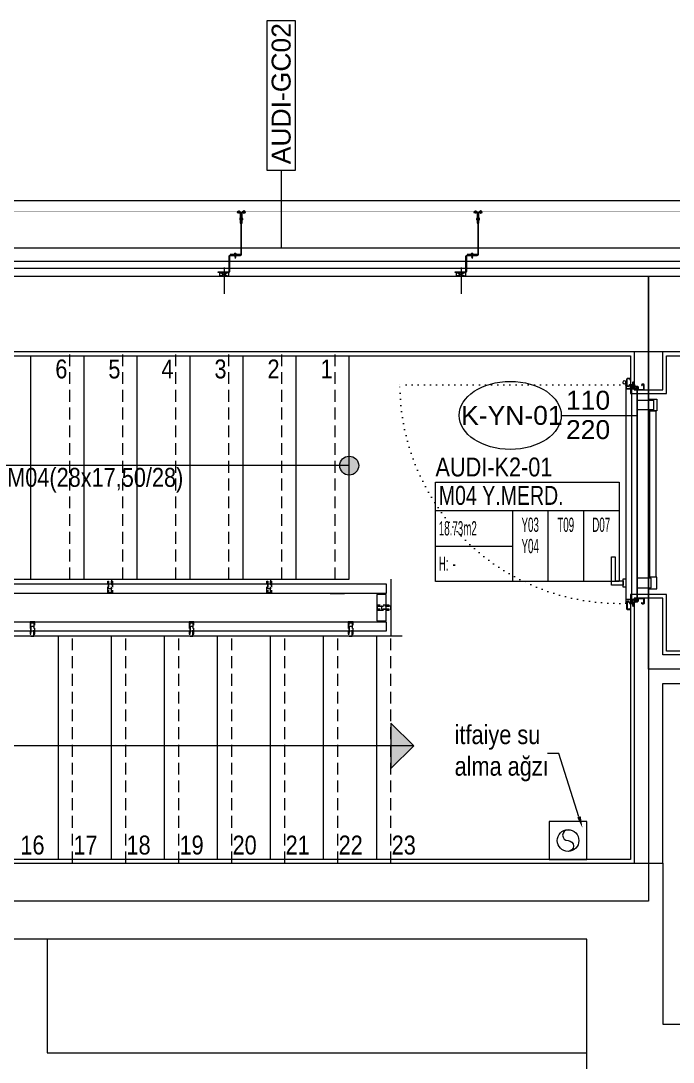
# Model space of a CAD drawing. Extents: x -2050 to 29725, y -1777 to 6820.
# Drawn here: x 13309 to 13653, y 2410 to 2960 of the extents above; entities that cross this region are included whole.
import ezdxf
from ezdxf import colors
from ezdxf.entities.mleader import LeaderData, LeaderLine
from ezdxf.enums import TextEntityAlignment as Align
from ezdxf.math import Vec2, Vec3

# ---------------------------------------------------------------- set-up
doc = ezdxf.new("R2010")
doc.units = 0
doc.header["$LTSCALE"] = 25
doc.header["$MEASUREMENT"] = 0
doc.linetypes.add('DOT2', pattern=[0.125, 0, -0.125])
doc.linetypes.add('HIDDEN', pattern=[0.375, 0.25, -0.125])
doc.layers.get('0').update_dxf_attribs({"color": 9, "lineweight": 9})
for name, color, linetype, lineweight in [('00', 9, 'Continuous', 9), ('01', 9, 'Continuous', 9), ('06B', 9, 'Continuous', 9), ('06C', 9, 'Continuous', 9), ('06D', 9, 'Continuous', 9), ('10', 9, 'Continuous', 9), ('14', 9, 'Continuous', 9), ('19', 9, 'Continuous', 9), ('19D', 9, 'DOT2', 9), ('20', 9, 'DOT2', 9), ('21', 9, 'Continuous', 9), ('22', 8, 'Continuous', 9), ('32', 9, 'Continuous', 9), ('33', 9, 'BATTING', 9), ('40B', 9, 'Continuous', 9)]:
    doc.layers.add(name, color=color, linetype=linetype, lineweight=lineweight)
doc.styles.add('Arial', font='arial.ttf', dxfattribs={"height": 2.5})
doc.styles.add('MuuM_TEXT-STANDART', font='ARIALN.TTF')
doc.linetypes.add('BATTING', pattern='A,0.0001,-0.1,[134,ltypeshp.shx,S=0.1,R=0,X=-0.1,Y=0],-0.2,[134,ltypeshp.shx,S=0.1,R=180,X=0.1,Y=0],-0.1', length=0.4001)

# ---------------------------------------------------------------- blocks, each defined once
blk = doc.blocks.new('0_doorno')
blk.add_lwpolyline([(4.5, 0), (12.5, 0)])
blk.add_ellipse((-0.89, 0), major_axis=(-5.39, 0), ratio=0.666667)
at = {"style": 'Arial'}
blk.add_attdef('YUKSEKLIK', text='', height=2, dxfattribs=at).set_placement((5, 12.3), align=Align.TOP_LEFT)
blk.add_attdef('KAPINO', text='', height=2, dxfattribs=at).set_placement((0, 0), align=Align.MIDDLE)
blk.add_attdef('GENISLIK', text='', height=2, dxfattribs=at).set_placement((5, -3.79), align=Align.BOTTOM_LEFT)
blk = doc.blocks.new('0_wallno')
blk.add_lwpolyline([(-7.84, 1.5), (7.94, 1.5), (7.94, -1.5), (-7.84, -1.5)], close=True)
blk.add_lwpolyline([(7.94, 0), (16.13, 0)])
at = {"style": 'Arial'}
blk.add_attdef('GENISLIK', text='', height=2, dxfattribs=at).set_placement((8.44, 0), align=Align.BOTTOM_LEFT)
blk.add_attdef('DUVARNO', text='', height=2, dxfattribs=at).set_placement((0, 0), align=Align.MIDDLE_CENTER)
blk.add_attdef('YUKSEKLIK', text='', height=2, dxfattribs=at).set_placement((8.44, -0.5), align=Align.TOP_LEFT)
blk = doc.blocks.new('KAPI KODLARI 2. KAT')
at = {"layer": '22'}
ref = blk.add_blockref('0_wallno', (13446.05, 2920.66), dxfattribs=dict(at, xscale=-5, yscale=5, zscale=5, rotation=90))
ref.add_attrib('DUVARNO', 'AUDI-GC02', dxfattribs={"layer": '0', "height": 10, "rotation": 90, "style": 'Arial'}).set_placement((13446.05, 2921.4), align=Align.MIDDLE_CENTER)
ref = blk.add_blockref('0_doorno', (13571.44, 2751.52), dxfattribs=dict(at, xscale=5, yscale=5, zscale=5))
ref.add_attrib('KAPINO', 'K-YN-01', dxfattribs={"layer": '0', "height": 10, "style": 'Arial'}).set_placement((13567.85, 2751.52), align=Align.MIDDLE)
ref.add_attrib('GENISLIK', '110', dxfattribs={"layer": '0', "height": 10, "style": 'Arial'}).set_placement((13596.44, 2751.52), align=Align.BOTTOM_LEFT)
ref.add_attrib('YUKSEKLIK', '220', dxfattribs={"layer": '0', "height": 10, "style": 'Arial'}).set_placement((13596.44, 2749.02), align=Align.TOP_LEFT)
blk = doc.blocks.new('0_roomno2-flat-2')
at = {"layer": '21'}
blk.add_lwpolyline([(96.88, -52.5), (0, -52.5), (0, 0), (96.88, 0)], close=True, dxfattribs=at)
for points in [[(0, -15), (96.88, -15)], [(40.62, -15), (40.62, -52.5)], [(59.38, -15), (59.38, -52.5)], [(78.12, -15), (78.12, -52.5)], [(0, -33.75), (40.62, -33.75)]]:
    blk.add_lwpolyline(points, dxfattribs=at)
at = {"layer": '21', "style": 'MuuM_TEXT-STANDART', "width": 0.6}
blk.add_text('H:', height=7.5, dxfattribs=at).set_placement((1.75, -43.04), align=Align.MIDDLE_LEFT)
at = {"layer": '21', "style": 'Arial'}
blk.add_attdef('ODANO', (0, 5.85), '', height=10, dxfattribs=at)
blk.add_attdef('MEKANADI', text='', height=10, dxfattribs=at).set_placement((1.75, -15), align=Align.BOTTOM_LEFT)
at = {"layer": '21', "style": 'MuuM_TEXT-STANDART', "width": 0.6}
for tag, p in [('M2', (1.75, -24.38)), ('TEMIZTAVANYUKSEKLIGI', (9, -43.04))]:
    blk.add_attdef(tag, text='', height=7.5, dxfattribs=at).set_placement(p, align=Align.MIDDLE_LEFT)
for tag, p in [('YER01', (50, -22.5)), ('TAVAN01', (68.75, -22.5)), ('DUVAR01', (87.5, -22.5)), ('YER02', (50, -33.75)), ('TAVAN02', (68.75, -33.75)), ('DUVAR02', (87.5, -33.75)), ('YER03', (50, -45)), ('TAVAN03', (68.75, -45)), ('DUVAR03', (87.5, -45))]:
    blk.add_attdef(tag, text='', height=7.5, dxfattribs=at).set_placement(p, align=Align.MIDDLE_CENTER)
blk = doc.blocks.new('p- alum kaplama profil')
at = {"lineweight": 13}
blk.add_lwpolyline([(7.12, 12.59), (7.12, 26.49)], dxfattribs=at)
at = {"lineweight": 5}
blk.add_lwpolyline([(9.44, 15.16), (4.79, 15.16), (4.79, 17.16), (9.44, 17.16)], close=True, dxfattribs=at)
for points in [[(4.79, 15.16), (9.44, 17.16)], [(9.44, 15.16), (4.79, 17.16)]]:
    blk.add_lwpolyline(points, dxfattribs=at)
at = {"lineweight": 18}
blk.add_lwpolyline([(4.09, 6.16), (-1.41, 6.16), (-1.41, 6.46), (4.09, 6.46, 0.414214), (4.29, 6.66), (4.29, 14.66, -0.414214), (4.79, 15.16), (10.29, 15.16), (10.29, 14.86), (4.79, 14.86, 0.414214), (4.59, 14.66), (4.59, 6.66, -0.414214)], format="xyb", close=True, dxfattribs=at)
blk.add_lwpolyline([(-2.06, 5.56), (-2.06, -2.34), (-2.06, -15.69), (-1.66, -15.69), (-1.66, -2.34), (-1.66, 5.56), (-1.66, 5.56), (-1.66, 5.57), (-1.66, 5.57), (-1.66, 5.58), (-1.66, 5.58), (-1.65, 5.59), (-1.65, 5.59), (-1.65, 5.59), (-1.65, 5.6), (-1.65, 5.6), (-1.64, 5.61), (-1.64, 5.61), (-1.64, 5.62), (-1.64, 5.62), (-1.63, 5.62), (-1.63, 5.63), (-1.63, 5.63), (-1.62, 5.63), (-1.62, 5.64), (-1.61, 5.64), (-1.61, 5.64), (-1.61, 5.64), (-1.6, 5.65), (-1.6, 5.65), (-1.59, 5.65), (-1.59, 5.65), (-1.58, 5.65), (-1.58, 5.65), (-1.57, 5.66), (-1.57, 5.66), (-1.56, 5.66), (-1.56, 5.66), (3.94, 5.66), (3.94, 6.06), (-1.56, 6.06), (-1.58, 6.06), (-1.61, 6.05), (-1.63, 6.05), (-1.66, 6.05), (-1.68, 6.04), (-1.7, 6.03), (-1.73, 6.03), (-1.75, 6.02), (-1.77, 6.01), (-1.79, 6), (-1.82, 5.99), (-1.84, 5.97), (-1.86, 5.96), (-1.88, 5.94), (-1.89, 5.93), (-1.91, 5.91), (-1.93, 5.89), (-1.95, 5.87), (-1.96, 5.85), (-1.97, 5.83), (-1.99, 5.81), (-2, 5.79), (-2.01, 5.77), (-2.02, 5.75), (-2.03, 5.72), (-2.04, 5.7), (-2.04, 5.68), (-2.05, 5.65), (-2.05, 5.63), (-2.06, 5.61), (-2.06, 5.58)], close=True)
blk.add_lwpolyline([(-1.66, -2.34), (-2.06, -2.34)])
for points in [[(-2.36, -10.84), (-2.36, -16.39), (-2.36, -16.39, -0.414214), (-2.51, -16.54), (-2.51, -16.54), (-4.06, -16.54), (-4.06, -16.84), (-2.51, -16.84), (-2.51, -16.84, 0.414214), (-2.06, -16.39), (-2.06, -10.84)], [(-1.36, -10.84), (-1.66, -10.84), (-1.66, -16.39, 0.414214), (-1.21, -16.84), (-1.21, -16.84), (0.34, -16.84), (0.34, -16.54), (-1.21, -16.54), (-1.21, -16.54, -0.414214), (-1.36, -16.39), (-1.36, -16.39)]]:
    blk.add_lwpolyline(points, format="xyb", close=True)
for points in [[(0.67, 5.66, -10), (1.91, 5.66, -10)], [(0.67, 5.66, -10), (0.67, 5.64, -10), (0.67, 5.62, -10), (0.67, 5.6, -10), (0.68, 5.58, -10), (0.68, 5.56, -10), (0.69, 5.54, -10), (0.69, 5.52, -10), (0.7, 5.5, -10), (0.7, 5.48, -10), (0.71, 5.46, -10), (0.72, 5.45, -10), (0.73, 5.43, -10), (0.74, 5.41, -10), (0.75, 5.4, -10), (0.76, 5.38, -10), (0.77, 5.36, -10), (0.79, 5.35, -10), (0.8, 5.33, -10), (0.81, 5.32, -10), (0.83, 5.31, -10), (0.84, 5.29, -10), (0.86, 5.28, -10), (0.87, 5.27, -10), (0.89, 5.26, -10), (0.91, 5.25, -10), (0.92, 5.24, -10), (0.94, 5.23, -10), (0.96, 5.22, -10), (0.98, 5.21, -10), (1, 5.21, -10), (1.02, 5.2, -10), (1.03, 5.2, -10)], [(0.96, 5.66, -10), (0.97, 5.66, -10), (0.97, 5.66, -10), (0.97, 5.66, -10), (0.98, 5.66, -10), (0.98, 5.66, -10), (0.99, 5.66, -10), (0.99, 5.66, -10), (1, 5.66, -10), (1, 5.67, -10), (1, 5.67, -10), (1.01, 5.67, -10), (1.01, 5.67, -10), (1.01, 5.67, -10), (1.02, 5.68, -10), (1.02, 5.68, -10), (1.02, 5.68, -10), (1.03, 5.69, -10), (1.03, 5.69, -10), (1.03, 5.69, -10), (1.04, 5.7, -10), (1.04, 5.7, -10), (1.04, 5.7, -10), (1.04, 5.71, -10), (1.04, 5.71, -10), (1.05, 5.72, -10), (1.05, 5.72, -10), (1.05, 5.72, -10), (1.05, 5.73, -10), (1.05, 5.73, -10), (1.05, 5.74, -10), (1.05, 5.74, -10), (1.05, 5.75, -10)], [(1.61, 6.87, -10), (0.98, 6.96, -10)], [(1.33, 5.85, -10), (0.98, 5.88, -10)], [(1.56, 7.05, -10), (1.02, 7.13, -10)], [(1.05, 6.91, -10), (1.29, 7.56, -10)], [(1.05, 5.83, -10), (1.05, 6.01, -10)], [(1.05, 5.75, -10), (1.05, 5.83, -10)], [(1.29, 4.93, -10), (1.29, 7.8, -10)], [(1.53, 6.82, -10), (1.29, 7.56, -10)], [(1.29, 6.16, -10), (1.29, 6.26, -10)], [(1.53, 5.75, -10), (1.53, 5.92, -10)], [(1.53, 5.75, -10), (1.53, 5.74, -10), (1.53, 5.74, -10), (1.53, 5.73, -10), (1.53, 5.73, -10), (1.53, 5.72, -10), (1.54, 5.72, -10), (1.54, 5.72, -10), (1.54, 5.71, -10), (1.54, 5.71, -10), (1.54, 5.7, -10), (1.54, 5.7, -10), (1.55, 5.7, -10), (1.55, 5.69, -10), (1.55, 5.69, -10), (1.55, 5.69, -10), (1.56, 5.68, -10), (1.56, 5.68, -10), (1.56, 5.68, -10), (1.57, 5.67, -10), (1.57, 5.67, -10), (1.58, 5.67, -10), (1.58, 5.67, -10), (1.58, 5.67, -10), (1.59, 5.66, -10), (1.59, 5.66, -10), (1.6, 5.66, -10), (1.6, 5.66, -10), (1.6, 5.66, -10), (1.61, 5.66, -10), (1.61, 5.66, -10), (1.62, 5.66, -10), (1.62, 5.66, -10)], [(1.55, 5.2, -10), (1.57, 5.2, -10), (1.59, 5.21, -10), (1.6, 5.21, -10), (1.62, 5.22, -10), (1.64, 5.23, -10), (1.66, 5.24, -10), (1.68, 5.25, -10), (1.69, 5.26, -10), (1.71, 5.27, -10), (1.73, 5.28, -10), (1.74, 5.29, -10), (1.76, 5.31, -10), (1.77, 5.32, -10), (1.78, 5.33, -10), (1.8, 5.35, -10), (1.81, 5.36, -10), (1.82, 5.38, -10), (1.83, 5.4, -10), (1.84, 5.41, -10), (1.85, 5.43, -10), (1.86, 5.45, -10), (1.87, 5.46, -10), (1.88, 5.48, -10), (1.89, 5.5, -10), (1.89, 5.52, -10), (1.9, 5.54, -10), (1.9, 5.56, -10), (1.9, 5.58, -10), (1.91, 5.6, -10), (1.91, 5.62, -10), (1.91, 5.64, -10), (1.91, 5.66, -10)], [(1.03, 5.2, -10), (1.04, 5.2, -10), (1.05, 5.19, -10), (1.05, 5.19, -10), (1.06, 5.19, -10), (1.06, 5.19, -10), (1.07, 5.19, -10), (1.07, 5.19, -10), (1.08, 5.19, -10), (1.08, 5.19, -10), (1.09, 5.19, -10), (1.09, 5.18, -10), (1.1, 5.18, -10), (1.1, 5.18, -10), (1.11, 5.18, -10), (1.11, 5.18, -10), (1.12, 5.18, -10), (1.12, 5.18, -10), (1.13, 5.18, -10), (1.13, 5.18, -10), (1.14, 5.18, -10), (1.15, 5.18, -10), (1.15, 5.18, -10), (1.16, 5.17, -10), (1.16, 5.17, -10), (1.17, 5.17, -10), (1.17, 5.17, -10), (1.18, 5.17, -10), (1.18, 5.17, -10), (1.19, 5.17, -10), (1.19, 5.17, -10), (1.2, 5.17, -10), (1.2, 5.17, -10)], [(1.2, 5.17, -10), (1.2, 5.2, -10)], [(1.38, 5.2, -10), (1.2, 5.2, -10)], [(1.38, 5.17, -10), (1.38, 5.2, -10)], [(1.38, 5.17, -10), (1.38, 5.17, -10), (1.39, 5.17, -10), (1.39, 5.17, -10), (1.4, 5.17, -10), (1.41, 5.17, -10), (1.41, 5.17, -10), (1.42, 5.17, -10), (1.42, 5.17, -10), (1.43, 5.17, -10), (1.43, 5.18, -10), (1.44, 5.18, -10), (1.44, 5.18, -10), (1.45, 5.18, -10), (1.45, 5.18, -10), (1.46, 5.18, -10), (1.46, 5.18, -10), (1.47, 5.18, -10), (1.47, 5.18, -10), (1.48, 5.18, -10), (1.48, 5.18, -10), (1.49, 5.18, -10), (1.5, 5.19, -10), (1.5, 5.19, -10), (1.51, 5.19, -10), (1.51, 5.19, -10), (1.52, 5.19, -10), (1.52, 5.19, -10), (1.53, 5.19, -10), (1.53, 5.19, -10), (1.54, 5.19, -10), (1.54, 5.2, -10), (1.55, 5.2, -10)], [(-2.85, -16.54, 0), (-2.86, -16.51, 0), (-2.87, -16.47, 0), (-2.89, -16.44, 0), (-2.91, -16.41, 0), (-2.93, -16.38, 0), (-2.96, -16.35, 0), (-2.98, -16.33, 0), (-3.01, -16.31, 0), (-3.04, -16.29, 0), (-3.07, -16.27, 0), (-3.11, -16.25, 0), (-3.14, -16.24, 0), (-3.18, -16.23, 0), (-3.21, -16.22, 0), (-3.25, -16.22, 0), (-3.29, -16.22, 0), (-3.32, -16.22, 0), (-3.36, -16.22, 0), (-3.39, -16.23, 0), (-3.43, -16.24, 0), (-3.46, -16.25, 0), (-3.5, -16.27, 0), (-3.53, -16.29, 0), (-3.56, -16.31, 0), (-3.59, -16.33, 0), (-3.61, -16.35, 0), (-3.64, -16.38, 0), (-3.66, -16.41, 0), (-3.68, -16.44, 0), (-3.7, -16.47, 0), (-3.71, -16.51, 0), (-3.73, -16.54, 0)], [(-3.29, -17.54, 0), (-3.29, -16.04, 0)], [(-2.86, -13.04, 0), (-0.86, -13.04, 0)], [(-2.36, -12.52, 0), (-2.4, -12.53, 0), (-2.43, -12.56, 0), (-2.47, -12.58, 0), (-2.5, -12.6, 0), (-2.53, -12.63, 0), (-2.56, -12.66, 0), (-2.59, -12.69, 0), (-2.61, -12.73, 0), (-2.63, -12.76, 0), (-2.65, -12.8, 0), (-2.67, -12.84, 0), (-2.68, -12.88, 0), (-2.69, -12.92, 0), (-2.7, -12.96, 0), (-2.71, -13, 0), (-2.71, -13.04, 0), (-2.71, -13.08, 0), (-2.7, -13.13, 0), (-2.69, -13.17, 0), (-2.68, -13.21, 0), (-2.67, -13.25, 0), (-2.65, -13.28, 0), (-2.63, -13.32, 0), (-2.61, -13.36, 0), (-2.59, -13.39, 0), (-2.56, -13.42, 0), (-2.53, -13.45, 0), (-2.5, -13.48, 0), (-2.47, -13.51, 0), (-2.43, -13.53, 0), (-2.4, -13.55, 0), (-2.36, -13.57, 0)], [(-2.36, -13.04, 0), (-2.36, -12.52, 0)], [(-2.36, -13.04, 0), (-2.36, -12.73, 0)], [(-2.36, -12.73, 0), (-2.36, -13.04, 0)], [(-1.36, -12.73, 0), (-2.36, -12.73, 0)], [(-2.36, -13.04, 0), (-2.36, -13.36, 0)], [(-2.36, -13.04, 0), (-2.36, -13.57, 0)], [(-2.36, -13.36, 0), (-2.36, -13.04, 0)], [(-1.36, -13.36, 0), (-2.36, -13.36, 0)], [(-1.36, -13.04, 0), (-1.36, -12.37, 0)], [(-1.36, -13.72, 0), (-1.32, -13.68, 0), (-1.29, -13.65, 0), (-1.26, -13.61, 0), (-1.23, -13.58, 0), (-1.2, -13.54, 0), (-1.18, -13.5, 0), (-1.16, -13.45, 0), (-1.14, -13.41, 0), (-1.12, -13.37, 0), (-1.1, -13.32, 0), (-1.09, -13.28, 0), (-1.08, -13.23, 0), (-1.07, -13.18, 0), (-1.06, -13.14, 0), (-1.06, -13.09, 0), (-1.06, -13.04, 0), (-1.06, -12.99, 0), (-1.06, -12.95, 0), (-1.07, -12.9, 0), (-1.08, -12.85, 0), (-1.09, -12.81, 0), (-1.1, -12.76, 0), (-1.12, -12.72, 0), (-1.14, -12.67, 0), (-1.16, -12.63, 0), (-1.18, -12.59, 0), (-1.2, -12.55, 0), (-1.23, -12.51, 0), (-1.26, -12.47, 0), (-1.29, -12.43, 0), (-1.32, -12.4, 0), (-1.36, -12.37, 0)], [(-1.36, -13.04, 0), (-1.36, -13.72, 0)], [(-1, -16.54, 0), (-0.98, -16.51, 0), (-0.97, -16.47, 0), (-0.95, -16.44, 0), (-0.93, -16.41, 0), (-0.91, -16.38, 0), (-0.88, -16.35, 0), (-0.86, -16.33, 0), (-0.83, -16.31, 0), (-0.8, -16.29, 0), (-0.77, -16.27, 0), (-0.73, -16.25, 0), (-0.7, -16.24, 0), (-0.66, -16.23, 0), (-0.63, -16.22, 0), (-0.59, -16.22, 0), (-0.56, -16.22, 0), (-0.52, -16.22, 0), (-0.48, -16.22, 0), (-0.45, -16.23, 0), (-0.41, -16.24, 0), (-0.38, -16.25, 0), (-0.34, -16.27, 0), (-0.31, -16.29, 0), (-0.28, -16.31, 0), (-0.25, -16.33, 0), (-0.23, -16.35, 0), (-0.2, -16.38, 0), (-0.18, -16.41, 0), (-0.16, -16.44, 0), (-0.14, -16.47, 0), (-0.13, -16.51, 0), (-0.12, -16.54, 0)], [(-0.56, -17.54, 0), (-0.56, -16.04, 0)], [(-3.84, -17.04, 0), (-3.81, -17.07, 0), (-3.78, -17.1, 0), (-3.75, -17.12, 0), (-3.72, -17.15, 0), (-3.69, -17.17, 0), (-3.66, -17.19, 0), (-3.62, -17.21, 0), (-3.59, -17.23, 0), (-3.55, -17.24, 0), (-3.52, -17.26, 0), (-3.48, -17.27, 0), (-3.44, -17.28, 0), (-3.4, -17.28, 0), (-3.36, -17.29, 0), (-3.32, -17.29, 0), (-3.29, -17.29, 0), (-3.25, -17.29, 0), (-3.21, -17.29, 0), (-3.17, -17.28, 0), (-3.13, -17.28, 0), (-3.09, -17.27, 0), (-3.06, -17.26, 0), (-3.02, -17.24, 0), (-2.98, -17.23, 0), (-2.95, -17.21, 0), (-2.91, -17.19, 0), (-2.88, -17.17, 0), (-2.85, -17.15, 0), (-2.82, -17.12, 0), (-2.79, -17.1, 0), (-2.76, -17.07, 0), (-2.73, -17.04, 0)], [(-3.29, -17.04, 0), (-3.84, -17.04, 0)], [(-3.29, -16.54, 0), (-3.73, -16.54, 0)], [(-3.29, -16.54, 0), (-3.55, -16.54, 0)], [(-3.55, -16.54, 0), (-3.29, -16.54, 0)], [(-3.55, -17.04, 0), (-3.55, -16.54, 0)], [(-3.29, -16.54, 0), (-2.85, -16.54, 0)], [(-3.29, -16.54, 0), (-3.03, -16.54, 0)], [(-3.03, -16.54, 0), (-3.29, -16.54, 0)], [(-3.29, -17.04, 0), (-2.73, -17.04, 0)], [(-3.03, -17.04, 0), (-3.03, -16.54, 0)], [(-0.56, -17.04, 0), (-1.11, -17.04, 0)], [(0, -17.04, 0), (-0.03, -17.07, 0), (-0.06, -17.1, 0), (-0.09, -17.12, 0), (-0.12, -17.15, 0), (-0.15, -17.17, 0), (-0.18, -17.19, 0), (-0.22, -17.21, 0), (-0.25, -17.23, 0), (-0.29, -17.24, 0), (-0.33, -17.26, 0), (-0.36, -17.27, 0), (-0.4, -17.28, 0), (-0.44, -17.28, 0), (-0.48, -17.29, 0), (-0.52, -17.29, 0), (-0.56, -17.29, 0), (-0.59, -17.29, 0), (-0.63, -17.29, 0), (-0.67, -17.28, 0), (-0.71, -17.28, 0), (-0.75, -17.27, 0), (-0.79, -17.26, 0), (-0.82, -17.24, 0), (-0.86, -17.23, 0), (-0.89, -17.21, 0), (-0.93, -17.19, 0), (-0.96, -17.17, 0), (-0.99, -17.15, 0), (-1.02, -17.12, 0), (-1.05, -17.1, 0), (-1.08, -17.07, 0), (-1.11, -17.04, 0)], [(-0.56, -16.54, 0), (-1, -16.54, 0)], [(-0.56, -16.54, 0), (-0.82, -16.54, 0)], [(-0.82, -16.54, 0), (-0.56, -16.54, 0)], [(-0.82, -17.04, 0), (-0.82, -16.54, 0)], [(-0.56, -16.54, 0), (-0.3, -16.54, 0)], [(-0.56, -16.54, 0), (-0.12, -16.54, 0)], [(-0.3, -16.54, 0), (-0.56, -16.54, 0)], [(-0.56, -17.04, 0), (0, -17.04, 0)], [(-0.3, -17.04, 0), (-0.3, -16.54, 0)]]:
    blk.add_polyline3d(points)
blk = doc.blocks.new('*U10')
at = {"ltscale": 15}
for p, q in [((-24.9, 0.9), (-25.7, 0)), ((-24.9, -0.9), (-25.7, 0)), ((-22.9, 1.5), (-24.9, 0.9)), ((-22.9, 1.5), (-22.9, -1.5)), ((-21.2, -2.7), (-18.1, 2.8)), ((-21, -2.7), (-17.9, 2.7)), ((-19.7, -2.7), (-16.6, 2.8)), ((-19.5, -2.7), (-16.4, 2.7)), ((-18.5, 1.5), (-18.3, 2)), ((-18.2, -2.7), (-15.1, 2.8)), ((-18, -2.7), (-14.9, 2.7)), ((-17, 1.5), (-16.8, 2)), ((-16.7, -2.7), (-13.6, 2.8)), ((-16.5, -2.7), (-13.4, 2.7)), ((-15.5, 1.5), (-15.3, 2)), ((-15.2, -2.7), (-12.1, 2.8)), ((-15, -2.7), (-11.9, 2.7)), ((-14, 1.5), (-13.8, 2)), ((-13.7, -2.7), (-10.6, 2.8)), ((-13.5, -2.7), (-10.4, 2.7)), ((-12.5, 1.5), (-12.3, 2)), ((-12.2, -2.7), (-9.1, 2.8)), ((-12, -2.7), (-8.9, 2.7)), ((-11, 1.5), (-10.8, 2)), ((-10.7, -2.7), (-7.6, 2.8)), ((-10.5, -2.7), (-7.4, 2.7)), ((-9.5, 1.5), (-9.3, 2)), ((-9.2, -2.7), (-6.1, 2.8)), ((-9, -2.7), (-5.9, 2.7)), ((-8, 1.5), (-7.8, 2)), ((-7.7, -2.7), (-4.6, 2.8)), ((-7.5, -2.7), (-4.4, 2.7)), ((-6.5, 1.5), (-6.3, 2)), ((-6.2, -2.7), (-3.1, 2.8)), ((-6, -2.7), (-2.9, 2.7)), ((-5, 1.5), (-4.8, 2)), ((-4.7, -2.7), (-1.6, 2.8)), ((-4.5, -2.7), (-1.4, 2.7)), ((-3.5, 1.5), (-3.3, 2)), ((-2, 1.5), (-1.8, 2)), ((-0.5, 4.2), (-1.5, 1.5)), ((0, 0.5), (-0.6, 0.5)), ((-24.9, -0.9), (-22.9, -1.5)), ((-8.6, -1.5), (-22.9, -1.5)), ((-21.2, -2.7), (-20.9, -1.5)), ((-20.3, -1.5), (-19.1, -1.5)), ((-19.7, -2.7), (-19.4, -1.5)), ((-18.8, -1.5), (-17.6, -1.5)), ((-18.2, -2.7), (-17.9, -1.5)), ((-17.3, -1.5), (-16.1, -1.5)), ((-16.7, -2.7), (-16.4, -1.5)), ((-15.8, -1.5), (-14.6, -1.5)), ((-15.2, -2.7), (-14.9, -1.5)), ((-14.3, -1.5), (-13.1, -1.5)), ((-13.7, -2.7), (-13.4, -1.5)), ((-12.8, -1.5), (-11.6, -1.5)), ((-12.2, -2.7), (-11.9, -1.5)), ((-11.3, -1.5), (-10.1, -1.5)), ((-10.7, -2.7), (-10.4, -1.5)), ((-9.8, -1.5), (-8.6, -1.5)), ((-9.2, -2.7), (-8.9, -1.5)), ((-8.3, -1.5), (-7.1, -1.5)), ((-7.7, -2.7), (-7.4, -1.5)), ((-6.8, -1.5), (-5.6, -1.5)), ((-6.2, -2.7), (-5.9, -1.5)), ((-5.3, -1.5), (-4.1, -1.5)), ((-4.7, -2.7), (-4.4, -1.5)), ((-3.8, -1.5), (-2.1, -1.5)), ((-0.5, -4.2), (-1.5, -1.5)), ((0, -0.5), (-0.6, -0.5))]:
    blk.add_line(p, q, dxfattribs=at)
for p, q in [((-6.9, 1.5), (-22.9, 1.5)), ((-17.4, 1.5), (-18.6, 1.5)), ((-15.9, 1.5), (-17.1, 1.5)), ((-14.4, 1.5), (-15.6, 1.5)), ((-12.9, 1.5), (-14.1, 1.5)), ((-11.4, 1.5), (-12.6, 1.5)), ((-9.9, 1.5), (-11.1, 1.5)), ((-8.4, 1.5), (-9.6, 1.5)), ((-6.9, 1.5), (-8.1, 1.5)), ((-5.4, 1.5), (-6.6, 1.5)), ((-3.9, 1.5), (-5.1, 1.5)), ((-2.4, 1.5), (-3.6, 1.5)), ((-1.5, 1.5), (-2.1, 1.5)), ((0, 0.5), (0, 4.1)), ((-1.5, -1.5), (-2.1, -1.5)), ((0, -0.5), (0, -4.1))]:
    blk.add_line(p, q)
for centre, radius, start, end in [((-26, 3.9), 3.92, 274.361, 322.10246), ((-26, -3.9), 3.92, 37.89754, 85.639), ((-18, 2.8), 0.0971, 330.32042, 150.32042), ((-16.5, 2.8), 0.0971, 330.32042, 150.32042), ((-15, 2.8), 0.0971, 330.32042, 150.32042), ((-13.5, 2.8), 0.0971, 330.32042, 150.32042), ((-12, 2.8), 0.0971, 330.32042, 150.32042), ((-10.5, 2.8), 0.0971, 330.32042, 150.32042), ((-9, 2.8), 0.0971, 330.32042, 150.32042), ((-7.5, 2.8), 0.0971, 330.32042, 150.32042), ((-6, 2.8), 0.0971, 330.32042, 150.32042), ((-4.5, 2.8), 0.0971, 330.32042, 150.32042), ((-3, 2.8), 0.0971, 330.32042, 150.32042), ((-1.5, 2.8), 0.0971, 330.32042, 150.32042), ((-0.6, 0), 0.486, 90, 270), ((-0.3, 4.1), 0.25, 0, 150.08641), ((-21.1, -2.7), 0.0971, 150.32042, 330.32042), ((-19.6, -2.7), 0.0971, 150.32042, 330.32042), ((-18.1, -2.7), 0.0971, 150.32042, 330.32042), ((-16.6, -2.7), 0.0971, 150.32042, 330.32042), ((-15.1, -2.7), 0.0971, 150.32042, 330.32042), ((-13.6, -2.7), 0.0971, 150.32042, 330.32042), ((-12.1, -2.7), 0.0971, 150.32042, 330.32042), ((-10.6, -2.7), 0.0971, 150.32042, 330.32042), ((-9.1, -2.7), 0.0971, 150.32042, 330.32042), ((-7.6, -2.7), 0.0971, 150.32042, 330.32042), ((-6.1, -2.7), 0.0971, 150.32042, 330.32042), ((-4.6, -2.7), 0.0971, 150.32042, 330.32042), ((-0.3, -4.1), 0.25, 209.91359, 0)]:
    blk.add_arc(centre, radius, start, end, dxfattribs=at)
blk = doc.blocks.new('conta')
at = {"ltscale": 10}
for p, q in [((-2649.88, 5344.46), (-2649.78, 5344.3)), ((-2649.87, 5345.53), (-2649.81, 5345.61)), ((-2649.78, 5344.3), (-2649.74, 5344.3)), ((-2649.72, 5345.4), (-2649.28, 5345.4)), ((-2649.25, 5345.41), (-2649.09, 5345.51)), ((-2648.97, 5344.05), (-2648.78, 5343.8)), ((-2648.87, 5344.09), (-2648.7, 5343.86)), ((-2648.83, 5344.87), (-2648.56, 5345.24)), ((-2648.77, 5345.12), (-2648.63, 5345.3)), ((-2648.71, 5343.79), (-2648.71, 5343.79)), ((-2648.56, 5345.31), (-2648.56, 5345.31))]:
    blk.add_line(p, q, dxfattribs=at)
for centre, radius, start, end in [((-2653.03, 5345), 3.19, 350.46739, 8.93723), ((-2649.87, 5344.47), 0.02, 170.46739, 213.74513), ((-2649.83, 5345.5), 0.05, 140.63452, 188.93723), ((-2649.74, 5345.58), 0.0696, 22.24275, 159.25804), ((-2650.94, 5345.01), 1.24, 340.33821, 16.77718), ((-2649.74, 5344.58), 0.03, 160.33821, 273.26661), ((-2649.72, 5345.37), 0.03, 90, 196.77718), ((-2649.56, 5341.55), 3.01, 80.43616, 93.26661), ((-2649.28, 5345.45), 0.05, 270, 303.00619), ((-2649.22, 5344.14), 0.231, 353.95711, 81.90038), ((-2649.08, 5345.49), 0.03, 4.79721, 123.00619), ((-2649.06, 5344.54), 0.03, 260.43616, 338.70659), ((-2650.22, 5344.99), 1.27, 338.70659, 23.04177), ((-2648.89, 5344.11), 0.1, 173.95711, 217.26527), ((-2649.01, 5345.57), 0.05, 18.79511, 42.1429), ((-2651.17, 5344.83), 2.33, 7.58966, 18.79511), ((-2658.2, 5345.19), 9.36, 353.68569, 357.8537), ((-2648.79, 5344.15), 0.1, 173.68569, 217.26527), ((-2648.81, 5345.15), 0.05, 187.58966, 322.73473), ((-2648.79, 5344.84), 0.05, 142.73473, 180.2669), ((-2648.74, 5343.83), 0.05, 217.26527, 307.26527), ((-2648.74, 5343.83), 0.05, 307.26527, 37.26527), ((-2648.59, 5345.27), 0.05, 52.73473, 142.73473), ((-2648.59, 5345.27), 0.05, 322.73473, 52.73473)]:
    blk.add_arc(centre, radius, start, end, dxfattribs=at)
for points, knots in [([(-2649.74, 5344.31), (-2649.74, 5344.34), (-2649.7, 5344.52), (-2649.59, 5344.33), (-2649.34, 5344.36), (-2649.23, 5344.37), (-2649.18, 5344.37)], [0, 0, 0, 0, 0.1008757, 0.3841126, 0.5436166, 0.6906785, 0.6906785, 0.6906785, 0.6906785]), ([(-2648.98, 5345.6), (-2649, 5345.63), (-2649.09, 5345.71), (-2649.23, 5345.44), (-2649.32, 5345.74), (-2649.39, 5345.46), (-2649.51, 5345.75), (-2649.59, 5345.5), (-2649.65, 5345.57), (-2649.68, 5345.61)], [0.0086373, 0.0086373, 0.0086373, 0.0086373, 0.1097304, 0.3133405, 0.4430081, 0.5658764, 0.7165186, 0.8527974, 0.9648495, 0.9648495, 0.9648495, 0.9648495])]:
    blk.add_open_spline(points, degree=3, knots=knots, dxfattribs=at)
blk = doc.blocks.new('p-yn_sackasa')
at = {"layer": '10', "linetype": 'Continuous'}
for p, q in [((0, 6.16), (0, 6.9)), ((0.01, 6.9), (0.01, 6.15)), ((0.14, 6.9), (0.14, 6.16)), ((0.15, 6.9), (0.15, 6.16)), ((2.69, 7.16), (0.26, 7.16)), ((2.69, 7.15), (0.26, 7.15)), ((2.69, 7.02), (0.26, 7.02)), ((0.26, 7.01), (2.69, 7.01)), ((0.26, 6.05), (0.76, 6.05)), ((0.75, 6.04), (0.26, 6.04)), ((0.26, 5.91), (0.75, 5.91)), ((0.76, 5.9), (0.26, 5.9)), ((0.75, 5.91), (0.75, 6.04)), ((0.76, 5.9), (0.76, 6.05)), ((2.8, 3.29), (2.8, 6.9)), ((2.81, 3.29), (2.81, 6.9)), ((2.94, 3.29), (2.94, 6.9)), ((2.95, 3.29), (2.95, 6.9)), ((-2.19, 0), (-2.19, -0.15)), ((0.67, -0.71), (0.67, 2.27)), ((0.69, -0.71), (0.69, 2.27)), ((0.81, -0.71), (0.81, 2.27)), ((0.83, -0.71), (0.83, 2.27)), ((0.92, 2.33), (0.95, 2.32)), ((0.93, 2.34), (0.95, 2.33)), ((1.01, 2.46), (0.99, 2.47)), ((0.99, 2.46), (1.01, 2.45)), ((1.11, 2.52), (1.11, 3.73)), ((1.12, 2.52), (1.12, 3.73)), ((1.25, 3.73), (1.25, 2.52)), ((1.26, 2.52), (1.26, 3.73)), ((1.37, 3.98), (2.49, 3.98)), ((2.49, 3.97), (1.37, 3.97)), ((1.37, 3.84), (2.49, 3.84)), ((2.49, 3.83), (1.37, 3.83)), ((2.6, 3.69), (2.5, 3.36)), ((2.51, 3.35), (2.61, 3.69)), ((2.73, 3.65), (2.63, 3.32)), ((2.74, 3.64), (2.64, 3.31)), ((-2.95, -0.25), (-2.95, -1.75)), ((-2.94, -1.75), (-2.94, -0.25)), ((-2.81, -0.25), (-2.81, -1.75)), ((-2.8, -0.25), (-2.8, -1.75)), ((-2.19, 0), (-2.7, 0)), ((-2.2, -0.01), (-2.7, -0.01)), ((-2.2, -0.14), (-2.7, -0.14)), ((-2.19, -0.15), (-2.7, -0.15)), ((1.01, -1.85), (-2.7, -1.85)), ((1.01, -1.86), (-2.7, -1.86)), ((-2.7, -1.99), (1.01, -1.99)), ((1.01, -2), (-2.7, -2)), ((-2.2, -0.14), (-2.2, -0.01)), ((0.92, -0.77), (0.95, -0.76)), ((0.93, -0.78), (0.95, -0.77)), ((0.99, -0.89), (1.01, -0.88)), ((1.01, -0.89), (0.99, -0.91)), ((1.11, -0.96), (1.11, -1.75)), ((1.12, -0.96), (1.12, -1.75)), ((1.25, -0.96), (1.25, -1.75)), ((1.26, -0.96), (1.26, -1.75))]:
    blk.add_line(p, q, dxfattribs=at)
for points in [[(0.15, 2.14), (0.67, 2.14), (0.67, -0.54), (0.15, -0.54)], [(0.15, 2.14), (0.41, 2.14), (0.41, -0.54), (0.15, -0.54)]]:
    blk.add_lwpolyline(points, close=True, dxfattribs=at)
for centre, radius, start, end in [((0.26, 6.9), 0.261, 90, 180), ((0.26, 6.16), 0.261, 180, 270), ((0.26, 6.9), 0.249, 90, 180), ((0.26, 6.16), 0.249, 181.345, 271.3502), ((0.26, 6.9), 0.122, 90, 180), ((0.26, 6.16), 0.122, 180, 270), ((0.26, 6.9), 0.11, 90, 180), ((0.26, 6.16), 0.11, 180, 270), ((2.69, 6.9), 0.261, 0, 90), ((2.69, 6.9), 0.249, 0, 90), ((2.69, 6.9), 0.122, 0, 90), ((2.69, 6.9), 0.11, 0, 90), ((0.89, 2.27), 0.219, 63.2153, 180), ((0.89, 2.27), 0.206, 63.2169, 180), ((0.89, 2.27), 0.0801, 63.215, 180), ((0.89, 2.27), 0.0674, 63.2144, 180), ((1.04, 2.52), 0.206, 243.2197, 0), ((1.04, 2.52), 0.219, 243.2148, 0), ((1.04, 2.52), 0.0801, 243.2203, 0), ((1.04, 2.52), 0.0674, 243.2129, 0), ((1.37, 3.73), 0.253, 90, 180), ((1.37, 3.73), 0.24, 90, 180), ((1.37, 3.73), 0.114, 90, 180), ((1.37, 3.73), 0.101, 90, 180), ((2.49, 3.72), 0.261, 342.8602, 90), ((2.49, 3.72), 0.249, 342.8613, 90), ((2.49, 3.72), 0.122, 342.8607, 90), ((2.49, 3.72), 0.11, 342.8621, 90), ((2.72, 3.29), 0.232, 162.8601, 0), ((2.72, 3.29), 0.219, 162.8613, 0), ((2.72, 3.29), 0.0927, 162.8605, 0), ((2.72, 3.29), 0.0801, 162.8624, 0), ((-2.7, -0.25), 0.253, 90, 180), ((-2.7, -1.75), 0.253, 180, 270), ((-2.7, -0.25), 0.24, 90, 180), ((-2.7, -1.75), 0.24, 180, 270), ((-2.7, -0.25), 0.114, 90, 180), ((-2.7, -1.75), 0.114, 180, 270), ((-2.7, -0.25), 0.101, 90, 180), ((-2.7, -1.75), 0.101, 180, 270), ((0.89, -0.71), 0.219, 180, 296.785), ((0.89, -0.71), 0.206, 180, 296.7851), ((0.89, -0.71), 0.0801, 180, 296.785), ((0.89, -0.71), 0.0674, 180, 180.5245), ((0.89, -0.71), 0.0674, 180, 296.7871), ((1.04, -0.96), 0.219, 0, 116.7854), ((1.04, -0.96), 0.206, 0, 116.7836), ((1.04, -0.96), 0.0801, 0, 116.7811), ((1.04, -0.96), 0.0674, 0, 116.7871), ((1.01, -1.75), 0.114, 270, 0), ((1.01, -1.75), 0.24, 270, 0), ((1.01, -1.75), 0.101, 270, 0), ((1.01, -1.75), 0.253, 270, 0)]:
    blk.add_arc(centre, radius, start, end, dxfattribs=at)
at = {"layer": '10', "xscale": 0.0842696629213483, "yscale": 0.0842696629213483, "zscale": 0.0842696629213483}
blk.add_blockref('*U10', (0.95, 1.35), dxfattribs=at)
at = {"layer": '14', "xscale": -0.7887640449438696, "yscale": 0.7887640449438696, "zscale": 0.7887640449438204, "rotation": 90}
blk.add_blockref('conta', (4217.78, -2086.42), dxfattribs=at)
blk = doc.blocks.new('*U282')
at = {"layer": '06D'}
for points in [[(12.5, 9.56), (11.87, 9.56), (11.87, 13.56, -0.414214), (12.25, 13.93), (17.75, 13.93, -0.414214), (18.12, 13.56), (18.12, 9.56), (17.5, 9.56)], [(111.5, 9.56), (112.12, 9.56), (112.12, 13.56, 0.414214), (111.75, 13.93), (106.25, 13.93, 0.414214), (105.87, 13.56), (105.87, 9.56), (106.5, 9.56)]]:
    blk.add_lwpolyline(points, format="xyb", dxfattribs=at)
for points in [[(105.87, 13.31), (18.12, 13.31), (18.12, 10.18), (105.87, 10.18)], [(111.5, 12.06), (106.5, 12.06), (106.5, 3.44), (111.5, 3.44)], [(12.5, 10.94), (17.5, 10.94), (17.5, 3.44), (12.5, 3.44)]]:
    blk.add_lwpolyline(points, close=True, dxfattribs=at)
for points in [[(12.8, -2.56), (12.8, -3.81), (17.2, -3.81), (17.2, -2.56), (12.8, -2.56)], [(13.87, -3.81), (13.87, -10.06), (28.87, -10.06), (28.87, -8.19), (16.12, -8.19), (16.12, -8.19), (16.12, -3.81), (13.87, -3.81)]]:
    blk.add_lwpolyline(points, dxfattribs=at)
at = {"layer": '10', "ltscale": 10}
for p, q in [((5, 0.68), (6, 1.33)), ((5, 0.68), (6, 1.33)), ((6, 0.28), (5, 0.28)), ((6, 0.28), (5, 0.28)), ((6, 0.08), (5, 0.08)), ((6, 0.08), (5, 0.08)), ((6, 1.76), (6, 1.33)), ((6.3, 1.76), (6, 1.76)), ((6, 1.76), (6, 1.33)), ((6.3, 1.76), (6, 1.76)), ((6, 1.33), (6, -0.17)), ((6, 1.33), (6, -0.17)), ((6.3, -2.19), (6.3, 3.34)), ((6.3, 1.33), (6.3, 1.76)), ((6.3, 1.33), (6.3, 1.76)), ((6.3, -0.17), (6.3, 1.33)), ((6.3, -0.17), (6.3, 1.33)), ((117.6, 3.44), (6.4, 3.44)), ((6.45, -2.29), (6.45, 3.24)), ((117.5, 3.29), (6.5, 3.29)), ((117.55, -2.29), (117.55, 3.24)), ((117.7, -2.19), (117.7, 3.34)), ((117.7, 1.76), (117.7, 0.26)), ((118, 1.76), (117.7, 1.76)), ((117.7, 0.26), (117.7, -0.17)), ((118, 0.26), (118, 1.76)), ((118, 1.51), (119, 1.51)), ((118, 1.31), (119, 1.31)), ((119, 0.91), (118, 0.26)), ((118, -0.17), (118, 0.26)), ((4.3, -2.46), (4.3, -2.34)), ((4.4, -2.24), (6.25, -2.24)), ((119.6, -2.56), (4.4, -2.56)), ((4.45, -2.41), (4.45, -2.39)), ((4.45, -2.39), (6.35, -2.39)), ((119.54, -2.41), (4.45, -2.41)), ((6, -0.17), (6.3, -0.17)), ((6, -0.17), (6.3, -0.17)), ((119.54, -2.39), (117.65, -2.39)), ((117.7, -0.17), (118, -0.17)), ((119.6, -2.24), (117.75, -2.24)), ((119.55, -2.41), (119.55, -2.39)), ((119.7, -2.46), (119.7, -2.34)), ((120.84, -2), (120.84, -2.43)), ((120.84, -2), (120.84, -2.43)), ((121.05, -2), (121.05, -2.43)), ((121.05, -2), (121.05, -2.43)), ((121.22, -2.16), (121.05, -2.16)), ((121.22, -2.16), (121.05, -2.16)), ((121.22, -2.16), (121.22, -2.29)), ((121.22, -2.16), (121.22, -2.29)), ((121.6, -2.73), (121.73, -2.62)), ((121.6, -2.73), (121.73, -2.62))]:
    blk.add_line(p, q, dxfattribs=at)
blk.add_circle((120.95, -3.26), 0.843, dxfattribs=at)
blk.add_circle((120.95, -3.26), 0.843, dxfattribs=at)
for centre, radius, start, end in [((6.44, 3.3), 0.141, 104.9271, 165.0729), ((117.5, 3.24), 0.05, 0, 90), ((117.6, 3.34), 0.1, 0, 90), ((4.4, -2.34), 0.1, 90, 180), ((4.4, -2.46), 0.1, 180, 270), ((4.45, -2.39), 0.005, 90, 180), ((4.45, -2.41), 0.005, 180, 270), ((6.25, -2.19), 0.05, 270, 0), ((6.35, -2.29), 0.1, 270, 0), ((117.65, -2.29), 0.1, 180, 270), ((117.75, -2.19), 0.05, 180, 270), ((119.54, -2.39), 0.005, 0, 90), ((119.54, -2.41), 0.005, 270, 360), ((119.6, -2.34), 0.1, 0, 90), ((119.6, -2.46), 0.1, 270, 0), ((120.42, -2.26), 0.302, 285.5524, 60.0315), ((120.42, -2.26), 0.302, 285.5524, 60.0315), ((120.42, -2.26), 0.428, 336.352, 37.621), ((120.42, -2.26), 0.428, 336.352, 37.621), ((120.95, -3.26), 1.01, 39.4092, 74.2861), ((120.95, -3.26), 1.01, 39.4092, 74.2861)]:
    blk.add_arc(centre, radius, start, end, dxfattribs=at)
at = {"layer": '20'}
blk.add_lwpolyline([(119.7, -2.4), (119.7, -121.8, -0.421209), (4.3, -2.4, 1)], format="xyb", dxfattribs=at)
at = {"layer": '33', "ltscale": 0.25}
blk.add_lwpolyline([(117.55, 0.48), (6.45, 0.48)], dxfattribs=at)
blk.add_blockref('p-yn_sackasa', (4, 0))
at = {"xscale": -1}
blk.add_blockref('p-yn_sackasa', (120, 0), dxfattribs=at)
blk = doc.blocks.new('p-lama profili')
at = {"layer": '20', "linetype": 'HIDDEN', "ltscale": 0.5}
blk.add_lwpolyline([(0.75, -0.45), (-0.75, -0.45), (-0.75, -6.5), (-1.25, -6.5), (-1.25, -0.45), (-1.25, -0.45), (-1.25, 0), (1.25, 0), (1.25, -0.45), (1.25, -0.45), (1.25, -6.5), (0.75, -6.5), (0.75, -0.45)], dxfattribs=at)
blk.add_lwpolyline([(-0.75, -2.5), (0.75, -2.5), (0.75, -7.5), (-0.75, -7.5)], close=True, dxfattribs=at)
blk = doc.blocks.new('itfaiye su alma ağzı')
blk.add_lwpolyline([(0, 5.715, 1), (0, 0, -1), (0, -5.715)], format="xyb")
blk.add_circle((0, 0), 5.715)
at = {"layer": '06D'}
blk.add_lwpolyline([(-10, 10), (-10, -10), (10, -10), (10, 10)], close=True, dxfattribs=at)
blk = doc.blocks.new('p-2. kat planı')
at = {"layer": '19'}
h = blk.add_hatch(color=256, dxfattribs=at)
h.dxf.hatch_style = 1
edge = h.paths.add_edge_path()
edge.add_arc((13482, 2725), 5, 90, 450)
h = blk.add_hatch(color=256, dxfattribs=at)
h.dxf.hatch_style = 1
h.paths.add_polyline_path([(13504, 2589), (13504, 2565), (13516.02, 2577)])
at = {"layer": '00'}
for points in [[(13632.5, 2785), (13632.5, 2765), (13647.5, 2765), (13647.5, 2785)], [(13632.5, 2515), (13647.5, 2515), (13647.5, 2610), (13837.5, 2610), (13837.5, 2580), (13852.5, 2580), (13852.5, 2655), (13837.5, 2655), (13837.5, 2625), (13647.5, 2625), (13647.5, 2655), (13632.5, 2655), (13632.5, 2515)]]:
    blk.add_lwpolyline(points, close=True, dxfattribs=at)
at = {"layer": '01'}
blk.add_lwpolyline([(13112.5, 2515), (13647.5, 2515), (13647.5, 2430), (13852.5, 2430), (13852.5, 2390), (13607.5, 2390), (13607.5, 2475), (13102.5, 2475), (13102.5, 2390), (13052.5, 2390), (13052.5, 2515), (13052.5, 2825), (13852.5, 2825), (13852.5, 2785), (13102.5, 2785), (13102.5, 2515)], close=True, dxfattribs=at)
at = {"layer": '06B'}
for points in [[(13278.55, 2662.5), (13501.5, 2662.5), (13501.5, 2662.5), (13501.5, 2660), (13501.5, 2657.5), (13280.83, 2657.5), (13278.55, 2662.5)], [(13472, 2657.5), (13479.5, 2657.5)], [(13496.5, 2643), (13501.5, 2643), (13501.5, 2657), (13496.5, 2657), (13496.5, 2643)], [(13225, 2642.5), (13500, 2642.5), (13501.5, 2642.5), (13501.5, 2637.5), (13230, 2637.5), (13225, 2637.5), (13225, 2642.5)]]:
    blk.add_lwpolyline(points, dxfattribs=at)
at = {"layer": '06C'}
blk.add_lwpolyline([(13012.5, 1124.33), (13012.5, 1124.33), (13012.5, 2865), (16712.5, 2865), (16712.49, 2206.39)], dxfattribs=at)
blk.add_lwpolyline([(13012.5, 1124.33), (13012.5, 1124.33), (13012.5, 2865), (16712.5, 2865), (16712.49, 2206.39)], dxfattribs=at)
at = {"layer": '06D'}
for points in [[(13037.5, 1825), (13037.5, 2840), (13925, 2840)], [(13044.5, 1825), (13044.5, 2833), (13925, 2833), (13925, 2825)]]:
    blk.add_lwpolyline(points, dxfattribs=at)
blk.add_lwpolyline([(13322.5, 2415), (13607.5, 2415), (13607.5, 2475), (13322.5, 2475)], close=True, dxfattribs=at)
at = {"layer": '10'}
for points, const_width in [([(13018.5, 1124.33), (13018.5, 2859), (16706.5, 2859), (16706.5, 2206.39)], 0.2), ([(13018.5, 1124.33), (13018.5, 2859), (16706.5, 2859), (16706.5, 2206.39)], 0.2), ([(13041.5, 1818.19), (13041.5, 2836), (13931.45, 2836)], 0.1)]:
    blk.add_lwpolyline(points, dxfattribs=dict(at, const_width=const_width))
at = {"layer": '14'}
blk.add_lwpolyline([(13854.5, 2580), (13854.5, 2657), (13835.5, 2657), (13835.5, 2627), (13649.5, 2627), (13649.5, 2657), (13630.5, 2657), (13630.5, 2625), (13630.5, 2517), (13104.5, 2517), (13104.5, 2783), (13630.5, 2783), (13630.5, 2763), (13649.5, 2763), (13649.5, 2783), (13835.5, 2783), (13835.5, 2763), (13854.5, 2763), (13854.5, 2803), (13925, 2803), (13927, 2803), (13927, 2819.3)], dxfattribs=at)
at = {"layer": '19', "linetype": 'Continuous'}
for points in [[(13258, 2665), (13398, 2665), (13398, 2783)], [(13286, 2665), (13426, 2665), (13426, 2783)], [(13314, 2665), (13314, 2783)], [(13314, 2665), (13454, 2665), (13454, 2783)], [(13342, 2665), (13342, 2783)], [(13342, 2665), (13482, 2665), (13482, 2783)], [(13370, 2665), (13370, 2783)], [(13504, 2665), (13504, 2635)], [(13510, 2635), (13222.5, 2635)], [(13328.5, 2517), (13328.5, 2635)], [(13356.5, 2517), (13356.5, 2635)], [(13384.5, 2517), (13384.5, 2635)], [(13412.5, 2517), (13412.5, 2635)], [(13440.5, 2517), (13440.5, 2635)], [(13468.5, 2517), (13468.5, 2635), (13440.5, 2635)], [(13468.5, 2517), (13468.5, 2635)], [(13496.5, 2517), (13496.5, 2635), (13468.5, 2635)]]:
    blk.add_lwpolyline(points, dxfattribs=at)
at = {"layer": '19'}
for points in [[(13515.98, 2577), (13162.25, 2577), (13162.25, 2725), (13272.36, 2725)], [(13482, 2725), (13262.44, 2725), (13262.44, 2725)]]:
    blk.add_lwpolyline(points, dxfattribs=at)
blk.add_lwpolyline([(13504, 2589), (13504, 2565), (13516.02, 2577)], close=True, dxfattribs=at)
blk.add_circle((13482, 2725), 5, dxfattribs=at)
blk.add_circle((13482, 2725), 5, dxfattribs=at)
at = {"layer": '19D', "linetype": 'HIDDEN'}
for points in [[(13334.5, 2665), (13334.5, 2785)], [(13362.5, 2665), (13362.5, 2785)], [(13390.5, 2665), (13390.5, 2785)], [(13418.5, 2665), (13418.5, 2785)], [(13446.5, 2665), (13446.5, 2785)], [(13474.5, 2665), (13474.5, 2785)], [(13336, 2515), (13336, 2635)], [(13364, 2515), (13364, 2635)], [(13392, 2515), (13392, 2635)], [(13420, 2515), (13420, 2635)], [(13448, 2515), (13448, 2635)], [(13476, 2515), (13476, 2635)], [(13504, 2515), (13504, 2635)]]:
    blk.add_lwpolyline(points, dxfattribs=at)
at = {"layer": '33', "ltscale": 0.4}
blk.add_lwpolyline([(13925, 2829), (13048.29, 2829), (13048.46, 1825)], dxfattribs=at)
at = {"layer": '40B'}
for points in [[(13640, 2495), (13072.5, 2495), (13072.5, 2825), (13640, 2825)], [(13845, 2617.5), (13640, 2617.5), (13640, 2825), (13845, 2825)]]:
    blk.add_lwpolyline(points, close=True, dxfattribs=at)
ref = blk.add_blockref('0_roomno2-flat-2', (13527.53, 2716.27))
ref.add_attrib('ODANO', 'AUDI-K2-01', dxfattribs={"layer": '21', "height": 10, "style": 'MuuM_TEXT-STANDART'}).set_placement((13527.53, 2716.27), align=Align.BOTTOM_LEFT)
ref.add_attrib('MEKANADI', 'M04 Y.MERD.', dxfattribs={"layer": '21', "height": 10, "style": 'MuuM_TEXT-STANDART', "width": 0.9}).set_placement((13529.28, 2701.27), align=Align.BOTTOM_LEFT)
ref.add_attrib('M2', '18.73m2', dxfattribs={"layer": '21', "height": 7.5, "style": 'MuuM_TEXT-STANDART', "width": 0.6}).set_placement((13529.28, 2691.9), align=Align.MIDDLE_LEFT)
ref.add_attrib('TEMIZTAVANYUKSEKLIGI', '-', dxfattribs={"layer": '21', "height": 7.5, "style": 'MuuM_TEXT-STANDART', "width": 0.6}).set_placement((13536.53, 2673.23), align=Align.MIDDLE_LEFT)
ref.add_attrib('YER01', 'Y03', dxfattribs={"layer": '21', "height": 7.5, "style": 'MuuM_TEXT-STANDART', "width": 0.6}).set_placement((13577.53, 2693.77), align=Align.MIDDLE_CENTER)
ref.add_attrib('TAVAN01', 'T09', dxfattribs={"layer": '21', "height": 7.5, "style": 'MuuM_TEXT-STANDART', "width": 0.6}).set_placement((13596.28, 2693.77), align=Align.MIDDLE_CENTER)
ref.add_attrib('DUVAR01', 'D07', dxfattribs={"layer": '21', "height": 7.5, "style": 'MuuM_TEXT-STANDART', "width": 0.6}).set_placement((13615.03, 2693.77), align=Align.MIDDLE_CENTER)
ref.add_attrib('YER02', 'Y04', dxfattribs={"layer": '21', "height": 7.5, "style": 'MuuM_TEXT-STANDART', "width": 0.6}).set_placement((13577.53, 2682.52), align=Align.MIDDLE_CENTER)
at = {"rotation": 180}
for p in [(13355.75, 2657.5), (13439.75, 2657.5)]:
    blk.add_blockref('p-lama profili', p, dxfattribs=at)
at = {"xscale": -1, "rotation": 90}
blk.add_blockref('p-lama profili', (13496.5, 2650), dxfattribs=at)
at = {"xscale": -1}
for p in [(13314.75, 2642.5), (13398.75, 2642.5), (13482.75, 2642.5)]:
    blk.add_blockref('p-lama profili', p, dxfattribs=at)
at = {"layer": '10', "rotation": 180}
for p in [(13423.14, 2842.16), (13548.14, 2842.16)]:
    blk.add_blockref('p- alum kaplama profil', p, dxfattribs=at)
at = {"layer": '10', "xscale": -1, "rotation": 270}
blk.add_blockref('*U282', (13630.5, 2648), dxfattribs=at)
at = {"layer": '32'}
blk.add_blockref('itfaiye su alma ağzı', (13597.5, 2527), dxfattribs=at)
at = {"layer": '21', "style": 'MuuM_TEXT-STANDART'}
for s, p in [('6', (13326.85, 2771.03)), ('5', (13354.85, 2771.03)), ('4', (13382.85, 2771.03)), ('3', (13410.85, 2771.03)), ('2', (13438.85, 2771.03)), ('1', (13466.85, 2771.03)), ('16', (13308.41, 2519.65)), ('17', (13336.41, 2519.65)), ('18', (13364.41, 2519.65)), ('19', (13392.41, 2519.65)), ('20', (13420.41, 2519.65)), ('21', (13448.41, 2519.65)), ('22', (13476.41, 2519.65)), ('23', (13504.41, 2519.65))]:
    blk.add_text(s, height=10, dxfattribs=at).set_placement(p)
at = {"layer": '21', "color": 250, "insert": (13347.92, 2710.8), "char_height": 10, "attachment_point": 8, "style": 'MuuM_TEXT-STANDART'}
blk.add_mtext('M04(28x17,50/28)', dxfattribs=at)
at = {"layer": '21'}
ml = blk.add_multileader_mtext('Standard', dxfattribs=at)
ml.set_content('itfaiye su alma ağzı', color=256, style='MuuM_TEXT-STANDART')
ml.set_leader_properties()
ml.build(insert=Vec2(0, 0))
ml.multileader.update_dxf_attribs({"text_right_attachment_type": 2, "dogleg_length": 0.36, "arrow_head_size": 6})
ctx = ml.context
ctx.base_point, ctx.char_height, ctx.arrow_head_size, ctx.landing_gap_size, ctx.plane_origin = Vec3(13536.84, 2581.49), 10, 6, 0.8, Vec3(13592.52, 2497.64)
ctx.right_attachment = 2
notes = []
notes.append((ctx, [(0, (1, 1, 0), (13592.7, 2573.07), (-1, 0), 6.04, [(0, [(13605.09, 2533.8)], 0, [])])]))
ctx.mtext.insert, ctx.mtext.width, ctx.mtext.flow_direction = Vec3(13537.64, 2587.96), 66.8983, 5
for ctx, leaders in notes:
    for number, flags, end, landing, length, lines in leaders:
        leader = LeaderData()
        leader.index, (leader.has_last_leader_line, leader.has_dogleg_vector, leader.attachment_direction) = number, flags
        leader.last_leader_point, leader.dogleg_vector, leader.dogleg_length = Vec3(end), Vec3(landing), length
        for number, points, colour, breaks in lines:
            line = LeaderLine()
            line.index, line.vertices, line.color, line.breaks = number, Vec3.list(points), colors.encode_raw_color(colour), breaks
            leader.lines.append(line)
        ctx.leaders.append(leader)

msp = doc.modelspace()

# ---------------------------------------------------------------- block references
msp.add_blockref('p-2. kat planı', (0, 0))
at = {"layer": '22'}
msp.add_blockref('KAPI KODLARI 2. KAT', (0, 0), dxfattribs=at)

doc.saveas('drawing.dxf')
